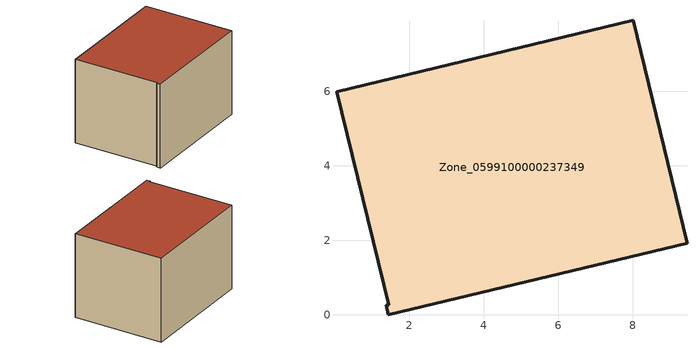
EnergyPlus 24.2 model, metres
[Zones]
Zone_0599100000237349
 floor ground (C_G): 0.04,5.98 8.01,7.91 9.45,1.92 1.43,0 1.37,0.25 1.45,0.27 z0
 wall outside (C_F): 9.45,1.92 8.01,7.91 0.04,5.98 1.45,0.27 1.37,0.25 1.43,0 9.45,1.92 z0:5.77
 roof outside (C_R): 8.01,7.91 0.04,5.98 1.45,0.27 1.37,0.25 1.43,0 9.45,1.92 z5.77
[BUILDING]
Pand.0599100000237349: North Axis=0; Terrain=City; Loads Convergence Tolerance Value=0.04; Temperature Convergence Tolerance Value=0.4; Solar Distribution=FullExterior; Maximum Number of Warmup Days=25; Minimum Number of Warmup Days=1
[Site:Location]
Rotterdam.The.Hague.AP_ZH_NLD Design_Conditions: Latitude=51.96; Longitude=4.45; Time Zone=1; Elevation=-4.5
[SITE:GROUNDTEMPERATURE:BUILDINGSURFACE]
18, 18, 18, 18, 18, 18, 18, 18, 18, 18, 18, 18
[MATERIAL] Thermal Absorptance=0.9; Solar Absorptance=0.7; Visible Absorptance=0.7
Name | Roughness | Thickness | Conductivity | Density | Specific Heat
G.TI.1965-1974 | MediumSmooth | 0.15 | 0.882353 | 540 | 1210
F.TI.1965-1974 | Rough | 0.3 | 0.697674 | 1920 | 840
R.TI.1965-1974 | MediumRough | 0.2 | 0.232558 | 1500 | 1000
[CONSTRUCTION]
C_G: G.TI.1965-1974
C_F: F.TI.1965-1974
C_R: R.TI.1965-1974
[ZONE]
Zone_0599100000237349: Type=1; Multiplier=1; Ceiling Height=Autocalculate; Volume=Autocalculate; Floor Area=autocalculate; Part of Total Floor Area=Yes
[ZONEINFILTRATION:DESIGNFLOWRATE]
Infil_Zone_0599100000237349: Zone or ZoneList or Space or SpaceList=Zone_0599100000237349; Schedule=AlwaysOn; Design Flow Rate Calculation Method=Flow/Area; Flow Rate per Floor Area=0.003; Constant Term Coefficient=1; Temperature Term Coefficient=0; Velocity Term Coefficient=0; Velocity Squared Term Coefficient=0
[HVACTEMPLATE:ZONE:IDEALLOADSAIRSYSTEM]
Zone_0599100000237349: Maximum Heating Supply Air Temperature=50; Minimum Cooling Supply Air Temperature=13; Maximum Heating Supply Air Humidity Ratio=0.0156; Minimum Cooling Supply Air Humidity Ratio=0.0077; Heating Limit=NoLimit; Cooling Limit=NoLimit; Dehumidification Control Type=ConstantSensibleHeatRatio; Cooling Sensible Heat Ratio=0.7; Dehumidification Setpoint=60; Humidification Control Type=None; Humidification Setpoint=30; Outdoor Air Method=None; Outdoor Air Flow Rate per Person=0.00944; Outdoor Air Flow Rate per Zone Floor Area=0; Outdoor Air Flow Rate per Zone=0; Demand Controlled Ventilation Type=None; Outdoor Air Economizer Type=NoEconomizer; Heat Recovery Type=None; Sensible Heat Recovery Effectiveness=0.7; Latent Heat Recovery Effectiveness=0.65
[ZONECONTROL:THERMOSTAT]
ThermostatControl_Zone_0599100000237349: Zone or ZoneList=Zone_0599100000237349; Control Type Schedule=DualSetpointControlType; Control 1=Thermostat_Zone_0599100000237349; Temperature Difference Between Cutout And Setpoint=0
[THERMOSTATSETPOINT:DUALSETPOINT]
Thermostat_Zone_0599100000237349: Heating Setpoint Temperature Schedule=HeatingSetpoint_Zone_0599100000237349; Cooling Setpoint Temperature Schedule=CoolingSetpoint_Zone_0599100000237349
[SCHEDULE:COMPACT]
HeatingSetpoint_Zone_0599100000237349: Through: 12/31, For: AllDays, Until: 24:00, 21
CoolingSetpoint_Zone_0599100000237349: Through: 12/31, For: AllDays, Until: 24:00, 24
DualSetpointControlType: Through: 12/31, For: AllDays, Until: 24:00, 4
AlwaysOn: Through: 12/31, For: AllDays, Until: 24:00, 1
